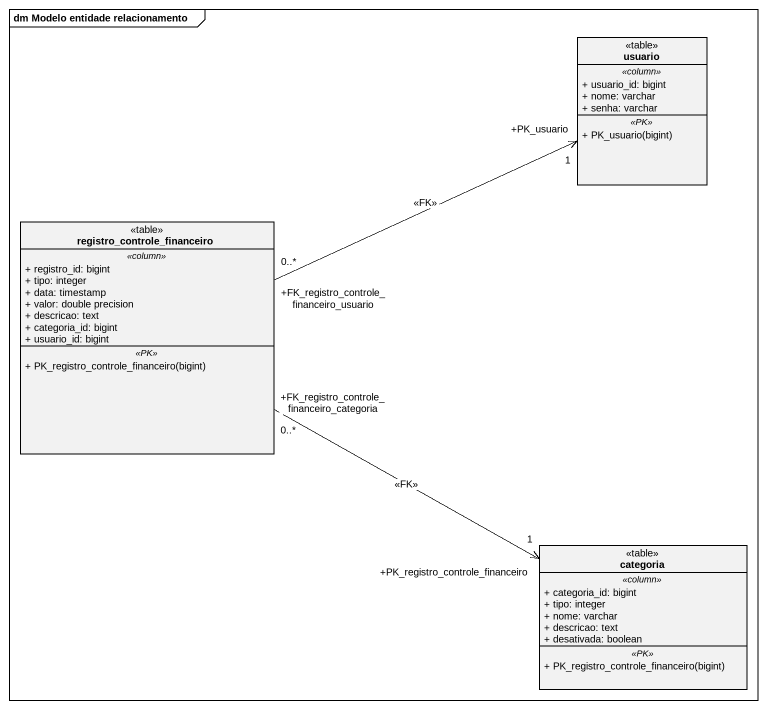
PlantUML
@startuml
mainframe dm Modelo entidade relacionamento
hide circle
hide empty members
skinparam classAttributeIconSize 0
class usuario <<table>> {
  .. <<column>> ..
  + usuario_id: bigint
  + nome: varchar
  + senha: varchar
  .. <<PK>> ..
  + PK_usuario(bigint)
}
class registro_controle_financeiro <<table>> {
  .. <<column>> ..
  + registro_id: bigint
  + tipo: integer
  + data: timestamp
  + valor: double precision
  + descricao: text
  + categoria_id: bigint
  + usuario_id: bigint
  .. <<PK>> ..
  + PK_registro_controle_financeiro(bigint)
}
class categoria <<table>> {
  .. <<column>> ..
  + categoria_id: bigint
  + tipo: integer
  + nome: varchar
  + descricao: text
  + desativada: boolean
  .. <<PK>> ..
  + PK_registro_controle_financeiro(bigint)
}
registro_controle_financeiro "+FK_registro_controle_financeiro_usuario\n0..*" -right-> "+PK_usuario\n1" usuario : <<FK>>
registro_controle_financeiro "+FK_registro_controle_financeiro_categoria\n0..*" -right-> "+PK_registro_controle_financeiro\n1" categoria : <<FK>>
@enduml
